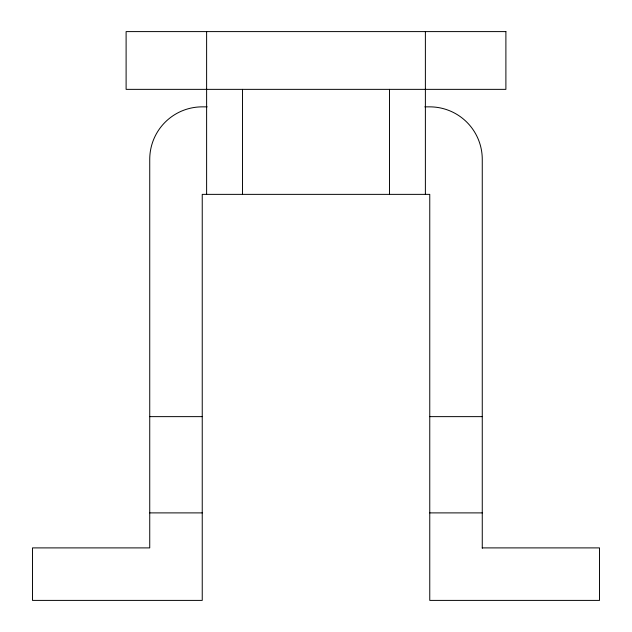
<?xml version="1.0" encoding="UTF-8"?>
<svg xmlns="http://www.w3.org/2000/svg" width="632" height="632" viewBox="0 0 632 632"><rect width="100%" height="100%" fill="white"/><g stroke="black" fill="none" stroke-linecap="round" stroke-linejoin="round"><path stroke-width="0.95" d="M207.162 106.855L202.24 106.855A52.503 52.503 0 0 0 149.737 159.359L149.737 547.897L32.477 547.897L32.477 600.4L202.24 600.4L202.24 194.364L429.76 194.364L429.76 600.4L599.523 600.4L599.523 547.897L482.263 547.897M424.838 106.855L429.76 106.855A52.503 52.503 0 0 1 482.263 159.359L482.263 548.236M149.737 416.63L202.24 416.63M429.76 416.63L482.263 416.63M149.737 512.892L202.24 512.892M429.76 512.892L482.263 512.892M425.383 31.6L425.383 194.364M389.51 89.357L389.51 194.364M242.49 89.357L242.49 194.364M206.617 31.6L206.617 194.364M505.892 31.6L126.108 31.6L126.108 89.357L505.892 89.357L505.892 31.6"/></g></svg>
